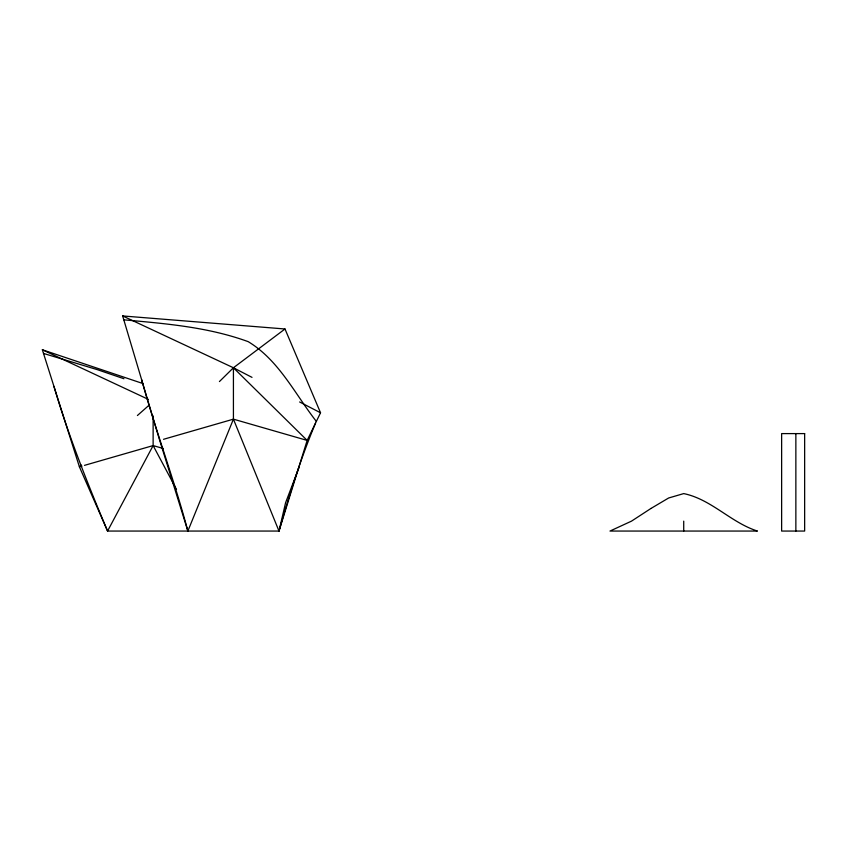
<?xml version="1.0" encoding="UTF-8"?>
<svg xmlns="http://www.w3.org/2000/svg" width="847" height="847" viewBox="0 0 847 847"><rect width="100%" height="100%" fill="white"/><g stroke="black" fill="none" stroke-linecap="round" stroke-linejoin="round"><path stroke-width="1.27" d="M143.175 383.638L42.35 349.769L79.406 466.835L107.569 531.058L278.991 531.058L285.587 502.726L299.182 467.004M278.991 531.058L307.154 440.408L320.537 412.785L284.994 328.985L233.423 367.767L233.423 419.159L278.991 531.058C289.367 494.553 300.886 458.195 315.518 423.14M187.865 531.058L233.423 419.159L307.154 440.408L233.423 367.767L122.646 315.942L159.702 440.408L187.865 531.058C174.355 479.974 155.573 430.572 141.618 379.594M153.127 415.835L153.127 445.586L107.569 531.058C87.622 483.605 68.469 435.845 53.933 386.348M219.426 381.563L233.423 367.767L252.014 377.37M81.376 465.088L79.406 466.835L81.947 466.094M137.405 415.517L149.199 405.078M163.513 439.307L233.423 419.159M84.488 465.363L153.127 445.586L163.302 448.518M122.646 315.942L284.994 328.985M123.81 319.827C165.853 323.639 208.235 327.069 248.224 341.669C278.959 360.25 294.904 393.971 316.355 421.414M43.504 353.432L97.373 369.673L123.958 378.736M42.35 349.769L148.363 399.371M299.626 401.976L320.537 412.785M153.127 445.586L176.525 489.481M795.862 433.6L795.862 531.058M683.72 521.138L683.72 531.058M650.951 508.465L631.502 521.138L609.988 531.058L757.44 531.058C730.792 522.493 711.364 499.296 683.72 493.589L668.632 497.994L650.951 508.465M804.65 433.6L781.633 433.6L781.633 531.058L804.65 531.058L804.65 433.6"/></g></svg>
